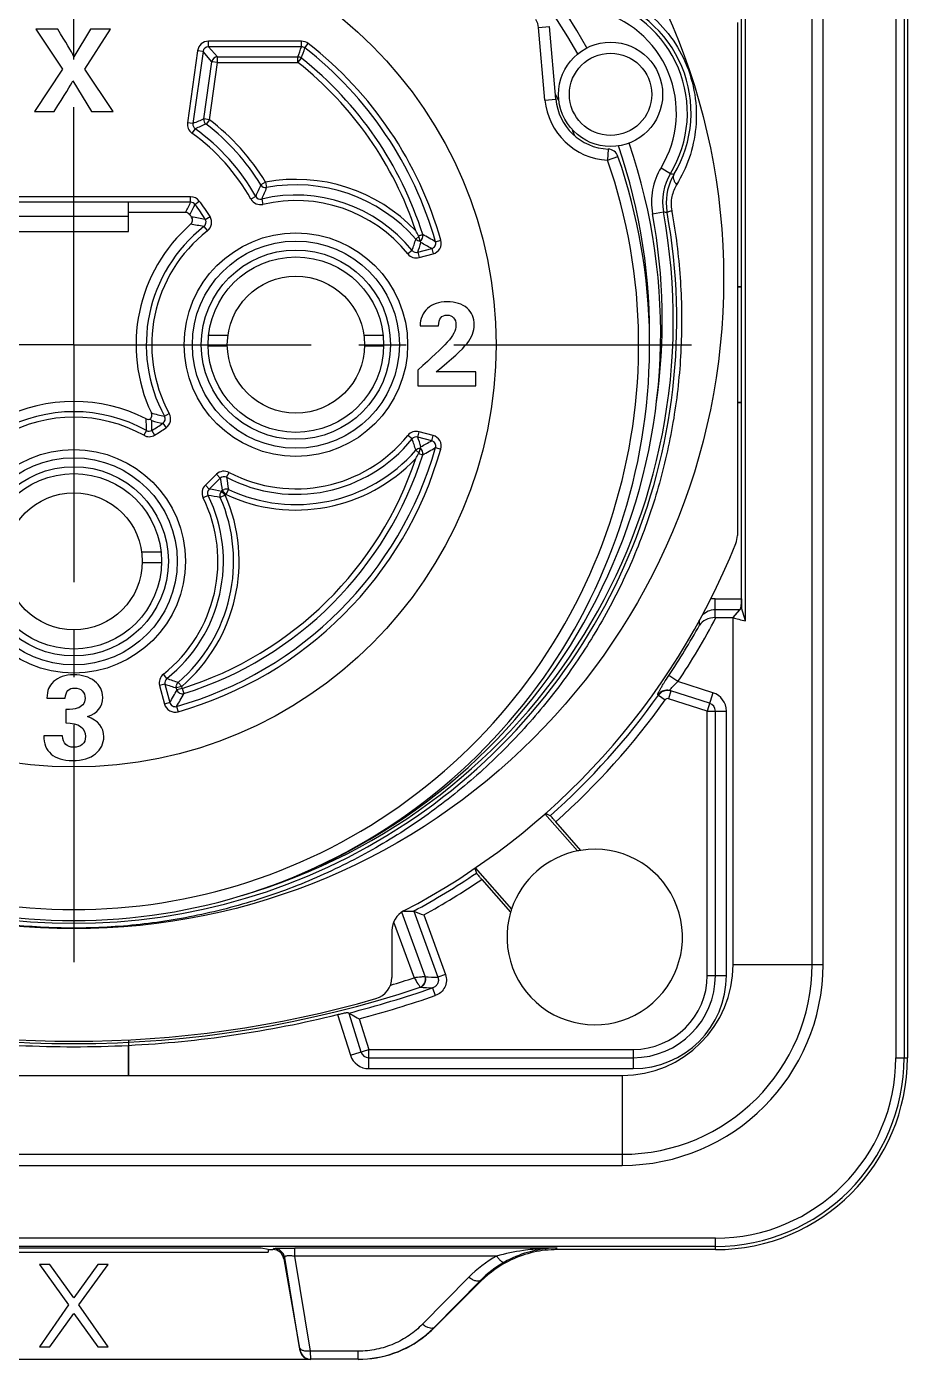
# Model space of a CAD drawing. Header units: millimetres. Extents: x 0 to 420, y 0 to 297.
# Drawn here: x 348.28 to 380.4, y 162.6 to 211.2 of the extents above; entities that cross this region are included whole.
import ezdxf

# ---------------------------------------------------------------- set-up
doc = ezdxf.new("R2010")
doc.units = ezdxf.units.MM
doc.header["$LTSCALE"] = 23.1
doc.linetypes.add('CENTER', pattern=[0.6, 0.375, -0.075, 0.075, -0.075])
doc.layers.get('0').update_dxf_attribs({"linetype": 'CONTINUOUS'})
for name, color, linetype in [('AUSFORMSCHRAEGEN', 7, 'CONTINUOUS'), ('BEZUGSACHSEN', 7, 'CONTINUOUS'), ('FASEN', 7, 'CONTINUOUS'), ('RUNDUNGEN', 7, 'CONTINUOUS')]:
    doc.layers.add(name, color=color, linetype=linetype)

msp = doc.modelspace()

# ---------------------------------------------------------------- linework, layer by layer
at = {"color": 9, "linetype": 'CONTINUOUS'}
for p, q in [((376.9232, 177), (376.9232, 227)), ((374.046, 177), (377.326, 177)), ((370, 172.954), (370, 169.674)), ((330, 170.0768), (370, 170.0768))]:
    msp.add_line(p, q, dxfattribs=at)
at = {"color": 7, "linetype": 'CONTINUOUS'}
for p, q in [((377.326, 177), (377.326, 227)), ((374.4968, 189.5262), (374.4968, 214.4738)), ((374.356, 190), (374.356, 214)), ((348.6212, 211.1), (349.5843, 209.6522)), ((349.413, 211.1), (348.6212, 211.1)), ((350.6121, 211.1), (350.0042, 210.093)), ((350.4053, 209.6522), (351.3391, 211.1)), ((351.3391, 211.1), (350.6121, 211.1)), ((349.5843, 209.6522), (348.5627, 208.1)), ((351.4373, 208.1), (350.4053, 209.6522)), ((349.9666, 209.2177), (350.6414, 208.1)), ((348.5627, 208.1), (349.2855, 208.1)), ((350.6414, 208.1), (351.4373, 208.1)), ((352, 203.7285), (352, 204.7939)), ((348, 204.2886), (352, 204.2886)), ((348, 203.7285), (352, 203.7285)), ((362.6275, 200.2811), (363.2981, 200.2811)), ((362.5419, 198.6724), (362.5419, 198.1)), ((364.6581, 198.6097), (363.2166, 198.6097)), ((364.6581, 198.1), (364.6581, 198.6097)), ((362.5419, 198.1), (364.6581, 198.1)), ((374.046, 189.6473), (374.356, 190)), ((374.046, 177), (374.046, 189.6473)), ((374.4968, 189.5262), (374.356, 190)), ((349.0233, 186.704), (349.6835, 186.704)), ((349.7044, 186.2967), (349.7044, 185.8141)), ((349.5895, 185.3419), (348.9042, 185.3419)), ((352, 174.05), (352, 172.954)), ((330, 172.954), (370, 172.954)), ((330, 169.674), (370, 169.674)), ((373.4, 166.6), (367.6247, 166.6)), ((349.125, 166.06), (348.75, 166.06)), ((348.75, 166.06), (349.8125, 164.5919)), ((350, 164.8472), (349.125, 166.06)), ((350.875, 166.06), (350, 164.8472)), ((350.1875, 164.5919), (351.25, 166.06)), ((351.25, 166.06), (350.875, 166.06)), ((363.1488, 163.7488), (364.8512, 165.4512)), ((349.8125, 164.5919), (348.75, 163.06)), ((349.125, 163.06), (350, 164.2728)), ((350, 164.2728), (350.875, 163.06)), ((351.25, 163.06), (350.1875, 164.5919)), ((348.75, 163.06), (349.125, 163.06)), ((350.875, 163.06), (351.25, 163.06))]:
    msp.add_line(p, q, dxfattribs=at)
for centre, radius in [((350, 202), 23.7), ((350, 199.6), 15.4)]:
    msp.add_circle(centre, radius, dxfattribs=at)
for centre, radius, start, end in [((370, 177), 7.326, 270, 360), ((370, 177), 4.046, 270, 360), ((350, 214), 40, 267.13402, 272.86598), ((367.6262, 162.6781), 3.9231, 115.32297, 135.02094), ((367.6216, 162.683), 3.9167, 102.56689, 115.29234), ((367.626, 162.6548), 3.9452, 90.01848, 102.5393), ((360.3779, 166.5147), 3.9147, 269.96197, 308.60908), ((360.373, 166.5255), 3.9262, 308.56771, 314.99183)]:
    msp.add_arc(centre, radius, start, end, dxfattribs=at)
at = {"color": 9, "linetype": 'CONTINUOUS'}
msp.add_arc((370, 177), 6.9232, 270, 360, dxfattribs=at)
at = {"color": 7, "linetype": 'CONTINUOUS'}
msp.add_ellipse((377.6804, 189.9812), major_axis=(4.098, 0), ratio=0.176327, start_param=-2.6613421, end_param=-2.4604735, dxfattribs=at)
for points in [[(350.0042, 210.093), (349.906, 210.3019), (349.7096, 210.6362), (349.413, 211.1)], [(349.2855, 208.1), (349.6678, 208.7038), (349.8955, 209.0756), (349.9666, 209.2177)], [(362.9028, 200.9229), (362.7278, 200.7636), (362.6359, 200.5485), (362.6275, 200.2811)], [(363.6115, 201.1627), (363.3127, 201.1627), (363.0767, 201.0812), (362.9028, 200.9229)], [(364.3463, 200.9323), (364.1735, 201.0854), (363.929, 201.1627), (363.6115, 201.1627)], [(364.608, 200.3208), (364.608, 200.5756), (364.5203, 200.7783), (364.3463, 200.9323)], [(363.2981, 200.2811), (363.3086, 200.4189), (363.3378, 200.5192), (363.3843, 200.5836)], [(363.3843, 200.5836), (363.4297, 200.6467), (363.5112, 200.6801), (363.624, 200.6801)], [(363.9395, 200.3166), (363.9395, 200.1244), (363.8329, 199.9155), (363.6225, 199.6893)], [(363.624, 200.6801), (363.7159, 200.6801), (363.7912, 200.6467), (363.8497, 200.5798)], [(363.8497, 200.5798), (363.9081, 200.513), (363.9395, 200.4252), (363.9395, 200.3166)], [(364.342, 199.6444), (364.5182, 199.8674), (364.608, 200.093), (364.608, 200.3208)], [(363.6225, 199.6893), (363.4109, 199.4621), (363.0516, 199.1237), (362.5419, 198.6724)], [(363.2166, 198.6097), (363.7891, 199.0756), (364.1651, 199.4203), (364.342, 199.6444)], [(349.2636, 187.312), (349.1779, 187.2305), (349.1173, 187.1448), (349.083, 187.0575)], [(349.5794, 187.497), (349.4537, 187.454), (349.3471, 187.3914), (349.2636, 187.312)], [(349.9948, 187.5627), (349.8423, 187.5627), (349.7044, 187.5397), (349.5794, 187.497)], [(350.7589, 187.3322), (350.563, 187.4854), (350.3081, 187.5627), (349.9948, 187.5627)], [(351.0561, 186.7375), (351.0561, 186.9798), (350.9558, 187.1783), (350.7589, 187.3322)], [(349.083, 187.0575), (349.0484, 186.9694), (349.0275, 186.8503), (349.0233, 186.704)], [(349.6835, 186.704), (349.7002, 186.8336), (349.7357, 186.9276), (349.788, 186.9882)], [(349.788, 186.9882), (349.8402, 187.0487), (349.9217, 187.0801), (350.0345, 187.0801)], [(350.0345, 187.0801), (350.1515, 187.0801), (350.2434, 187.0446), (350.3097, 186.9772)], [(350.3097, 186.9772), (350.3771, 186.9088), (350.4105, 186.8148), (350.4105, 186.6957)], [(350.4105, 186.6957), (350.4105, 186.6058), (350.3834, 186.5306), (350.329, 186.468)], [(350.5003, 186.0397), (350.8701, 186.1588), (351.0561, 186.3907), (351.0561, 186.7375)], [(350.1267, 186.3396), (350.047, 186.3155), (349.9049, 186.3008), (349.7044, 186.2967)], [(350.329, 186.468), (350.2747, 186.4053), (350.2058, 186.3635), (350.1267, 186.3396)], [(349.7044, 185.8141), (350.1849, 185.7974), (350.4272, 185.6302), (350.4272, 185.3127)], [(351.0958, 185.3001), (351.0958, 185.6428), (350.8973, 185.8893), (350.5003, 186.0397)], [(348.9042, 185.3419), (348.9042, 185.0536), (348.9941, 184.8322), (349.1717, 184.6734)], [(349.9864, 184.9199), (349.7483, 184.9199), (349.6146, 185.0599), (349.5895, 185.3419)], [(350.4272, 185.3127), (350.4272, 185.1873), (350.3875, 185.0912), (350.3102, 185.0223)], [(350.797, 184.6859), (350.9955, 184.8531), (351.0958, 185.0578), (351.0958, 185.3001)], [(349.1717, 184.6734), (349.3492, 184.5146), (349.6104, 184.4352), (349.9572, 184.4352)], [(349.9572, 184.4352), (350.3186, 184.4352), (350.5985, 184.5188), (350.797, 184.6859)], [(350.3102, 185.0223), (350.2329, 184.9533), (350.1243, 184.9199), (349.9864, 184.9199)]]:
    msp.add_open_spline(points, degree=3, dxfattribs=at)
at = {"layer": 'AUSFORMSCHRAEGEN', "color": 7, "linetype": 'CONTINUOUS'}
for p, q in [((380.4, 230.4), (380.4, 173.6)), ((352, 172.954), (352, 174.05)), ((342.9125, 166.5125), (357.0875, 166.5125)), ((356.8308, 166.6512), (343.1692, 166.6512)), ((357.0875, 166.6), (356.8308, 166.6512)), ((357.0875, 166.6), (357.0875, 166.5125))]:
    msp.add_line(p, q, dxfattribs=at)
for centre, radius, start, end in [((369, 178), 3.2, 163.62723, 99.0444), ((369, 178), 3.2, 101.23731, 161.43432), ((373.4, 173.6), 7, 270, 360)]:
    msp.add_arc(centre, radius, start, end, dxfattribs=at)
at = {"layer": 'BEZUGSACHSEN', "color": 7, "linetype": 'CENTER'}
for q in [(350, 223.6), (326, 199.6), (350, 175.6), (374, 199.6)]:
    msp.add_line((350, 199.6), q, dxfattribs=at)
at = {"layer": 'BEZUGSACHSEN', "color": 7, "linetype": 'CONTINUOUS'}
for p, q in [((374.356, 201.7048), (374.2, 201.7048)), ((374.2, 197.4952), (374.356, 197.4952)), ((352, 172.954), (370, 172.954))]:
    msp.add_line(p, q, dxfattribs=at)
msp.add_arc((370, 177), 4.046, 270, 360, dxfattribs=at)
at = {"layer": 'FASEN', "color": 7, "linetype": 'CONTINUOUS'}
for centre in [(358.1, 199.6), (350, 191.7)]:
    msp.add_circle(centre, 3.45, dxfattribs=at)
at = {"layer": 'RUNDUNGEN', "color": 9, "linetype": 'CONTINUOUS'}
for p, q in [((379.9795, 230.4), (379.9795, 173.6)), ((380.2795, 230.4), (380.2795, 173.6)), ((366.9541, 211.1618), (367.3526, 211.1967)), ((367.1851, 208.5208), (366.9541, 211.1618)), ((354.9113, 210.4639), (354.9113, 210.6639)), ((358.3057, 210.6639), (354.9113, 210.6639)), ((355.2356, 210.0912), (354.9113, 210.4639)), ((358.3057, 210.4639), (358.3057, 210.6639)), ((358.4286, 210.4217), (358.5515, 210.5795)), ((354.5152, 210.3192), (354.148, 207.6902)), ((354.7133, 210.2916), (354.5152, 210.3192)), ((355.0375, 209.9189), (354.7133, 210.2916)), ((355.2356, 209.8912), (355.2356, 210.0912)), ((358.1767, 209.8912), (358.1767, 210.0912)), ((358.1767, 209.8912), (358.3011, 210.0478)), ((354.9439, 207.8031), (355.2356, 209.8912)), ((355.2356, 209.8912), (355.0375, 209.9189)), ((355.2356, 209.8912), (358.1767, 209.8912)), ((367.1851, 208.5208), (367.5836, 208.5557)), ((354.346, 207.6625), (354.148, 207.6902)), ((354.9439, 207.8031), (354.7458, 207.8308)), ((354.9439, 207.8031), (354.823, 207.6438)), ((354.4277, 207.4723), (354.3113, 207.3096)), ((369.4867, 206.732), (369.4688, 206.3324)), ((369.4688, 206.3324), (369.8469, 206.4631)), ((371.4179, 206.053), (371.7598, 205.8453)), ((371.8891, 205.8068), (371.8831, 205.7968)), ((371.8863, 205.8077), (371.8891, 205.8068)), ((356.9946, 205.5265), (356.8236, 205.4229)), ((356.9946, 205.5265), (357.0313, 205.3299)), ((354.2619, 204.9939), (345.7381, 204.9939)), ((354.2619, 204.7939), (354.2619, 204.9939)), ((354.4199, 204.7165), (354.5779, 204.8391)), ((356.6338, 205.0088), (356.4593, 204.9109)), ((356.8539, 204.9119), (356.8995, 204.7172)), ((354.7967, 204.1658), (354.9682, 204.2687)), ((371.1086, 204.3739), (371.5021, 204.4461)), ((371.8061, 204.4843), (371.8122, 204.4508)), ((371.8061, 204.4843), (371.811, 204.4506)), ((354.7481, 203.9051), (354.871, 203.7473)), ((362.5863, 203.5472), (362.4761, 203.4502)), ((363.1937, 203.3518), (363.3861, 203.4065)), ((362.3389, 203.0353), (362.1835, 202.9093)), ((362.546, 202.968), (362.5978, 202.7748)), ((362.5978, 202.7748), (363.1049, 202.9107)), ((363.0531, 203.1039), (363.1049, 202.9107)), ((354.9194, 199.9518), (355.6249, 199.9518)), ((360.5751, 199.9518), (361.2806, 199.9518)), ((354.9003, 199.5567), (355.6004, 199.5567)), ((360.5996, 199.5567), (361.2997, 199.5567)), ((353.3076, 196.9919), (353.4833, 197.0875)), ((352.6486, 196.4701), (352.5515, 196.2953)), ((352.8475, 196.4728), (352.9493, 196.3007)), ((353.2481, 196.7335), (353.3642, 196.5706)), ((362.546, 196.232), (362.5978, 196.4252)), ((363.1049, 196.2893), (362.5978, 196.4252)), ((362.3389, 196.1647), (362.1835, 196.2907)), ((363.0531, 196.0961), (363.1049, 196.2893)), ((363.1937, 195.8482), (363.3861, 195.7935)), ((362.5861, 195.652), (362.4761, 195.7498)), ((362.5767, 195.6289), (362.7249, 195.5821)), ((355.5752, 194.7633), (355.6677, 194.9405)), ((355.2033, 194.8723), (354.7986, 194.4776)), ((354.9383, 194.3344), (354.7986, 194.4776)), ((355.343, 194.7291), (355.2033, 194.8723)), ((354.8983, 194.1032), (354.7188, 194.0151)), ((355.5268, 194.1085), (355.3434, 194.0286)), ((355.5268, 194.1085), (355.3871, 194.2516)), ((355.5541, 194.1352), (355.4145, 194.2783)), ((355.5268, 194.1085), (355.5541, 194.1352)), ((355.5541, 194.1352), (355.6386, 194.3164)), ((352.4751, 192.0518), (353.1806, 192.0518)), ((352.4996, 191.6567), (353.1997, 191.6567)), ((373.3895, 190.3356), (374.356, 190.3356)), ((373.3895, 189.9417), (373.3895, 190.3356)), ((373.3895, 189.9417), (374.3048, 189.9417)), ((353.3927, 187.427), (353.2683, 187.5836)), ((353.3239, 187.2186), (353.1307, 187.1669)), ((353.1307, 187.1669), (353.3107, 186.4951)), ((353.9389, 187.1359), (353.7457, 187.0842)), ((353.9389, 187.1359), (353.8082, 187.2873)), ((353.9577, 187.0659), (353.9389, 187.1359)), ((372.0319, 187.3121), (371.7003, 187.5331)), ((373.3105, 186.9089), (372.0319, 187.3121)), ((353.9577, 187.0659), (353.7645, 187.0141)), ((353.9577, 187.0659), (354.0179, 186.8751)), ((371.3277, 186.8239), (371.3023, 186.8321)), ((371.3277, 186.8239), (371.5712, 186.6507)), ((371.7735, 186.9742), (371.6832, 186.688)), ((373.1, 186.2413), (371.6832, 186.688)), ((373.3105, 186.9089), (373.1, 186.2413)), ((353.5039, 186.5469), (353.3107, 186.4951)), ((353.7518, 186.4063), (353.8065, 186.2139)), ((373.1, 186.2413), (373.8, 186.2413)), ((373.1, 176.6), (373.1, 186.2413)), ((373.8, 176.6), (373.8, 186.2413)), ((361.9525, 178.9223), (362.8149, 176.5527)), ((362.3993, 178.9431), (363.2772, 176.531)), ((361.6657, 178.5584), (362.4103, 176.5126)), ((362.7639, 178.8051), (363.5548, 176.632)), ((363.5548, 176.632), (363.2772, 176.531)), ((373.1, 176.6), (373.8, 176.6)), ((363.0855, 176.1476), (363.1833, 175.8647)), ((359.6228, 175.1747), (360.0911, 173.6895)), ((360.407, 175.0155), (360.7587, 173.9)), ((360.0911, 173.6895), (360.7587, 173.9)), ((360.7587, 173.9), (370.4, 173.9)), ((360.7587, 173.2), (360.7587, 173.9)), ((370.4, 173.9), (370.4, 173.2)), ((379.9795, 173.6), (380.4, 173.6)), ((360.7587, 173.2), (370.4, 173.2)), ((373.4, 167.0205), (326.6, 167.0205)), ((373.4, 166.7205), (326.6, 166.7205)), ((373.4, 166.6), (373.4, 167.0205)), ((357.2993, 166.6415), (357.2644, 166.6)), ((357.6931, 166.3111), (357.6583, 166.2695)), ((358.2367, 163.033), (357.6931, 166.3111)), ((367.6247, 166.6582), (358.0558, 166.6582)), ((358.0558, 166.3646), (358.0558, 166.6582)), ((365.4163, 166.3646), (358.0558, 166.3646)), ((358.6305, 162.8982), (358.0558, 166.3646)), ((364.404, 165.5921), (362.7142, 163.8771)), ((364.8282, 165.4742), (363.1384, 163.7593)), ((364.8512, 165.4512), (364.8282, 165.4742)), ((363.1384, 163.7593), (363.1065, 163.7274)), ((358.247, 162.9305), (358.2509, 162.9351)), ((360.3753, 162.8982), (358.6305, 162.8982)), ((360.3753, 162.6046), (360.3753, 162.8982)), ((360.3753, 162.6046), (358.6448, 162.6046))]:
    msp.add_line(p, q, dxfattribs=at)
at = {"layer": 'RUNDUNGEN', "color": 7, "linetype": 'CONTINUOUS'}
for p, q in [((367.5836, 208.5557), (367.3526, 211.1967)), ((374.2, 211.3531), (374.2, 192.6469)), ((358.3057, 210.4639), (354.9113, 210.4639)), ((354.7133, 210.2916), (354.346, 207.6625)), ((355.2356, 210.0912), (358.1767, 210.0912)), ((354.7458, 207.8308), (355.0375, 209.9189)), ((354.2619, 204.7939), (345.7381, 204.7939)), ((354.0743, 204.4195), (352, 204.4195)), ((362.6305, 203.3824), (362.5863, 203.5472)), ((362.546, 202.968), (363.0531, 203.1039)), ((374.2, 201.7048), (374.356, 201.7048)), ((374.356, 197.4952), (374.2, 197.4952)), ((363.0531, 196.0961), (362.546, 196.232)), ((362.6305, 195.8176), (362.5861, 195.652)), ((355.343, 194.7291), (354.9383, 194.3344)), ((355.3871, 194.2516), (355.4145, 194.2783)), ((374.356, 190.3356), (374.356, 190)), ((373.4212, 189.6473), (374.046, 189.6473)), ((374.046, 189.6473), (374.3048, 189.9417)), ((353.3239, 187.2186), (353.5039, 186.5469)), ((353.7645, 187.0141), (353.7457, 187.0842)), ((373.1902, 186.5275), (371.7735, 186.9742)), ((373.4, 176.6), (373.4, 186.2413)), ((368.3764, 181.1387), (367.1829, 182.4954)), ((367.3746, 182.4217), (367.2001, 182.5102)), ((368.497, 181.1602), (367.5791, 182.2037)), ((364.6243, 180.5113), (364.6852, 180.3314)), ((364.6426, 180.524), (365.9665, 179.0189)), ((364.8762, 180.0998), (365.9298, 178.902)), ((361.6, 178.2412), (361.6, 176.5252)), ((360.0259, 175.2263), (360.4725, 173.8098)), ((360.0271, 175.2251), (360.1493, 175.1574)), ((360.1493, 175.1574), (360.3365, 175.0542)), ((360.3365, 175.0542), (360.407, 175.0155)), ((352, 174.2563), (352, 174.05)), ((360.7587, 173.6), (370.4, 173.6)), ((357.0875, 166.6), (357.2644, 166.6)), ((357.6583, 166.2695), (358.247, 162.9305)), ((367.6247, 166.6), (367.5723, 166.6524)), ((358.6409, 162.6), (341.3591, 162.6))]:
    msp.add_line(p, q, dxfattribs=at)
msp.add_lwpolyline([(360.0271, 175.2251), (360.0391, 175.2181), (360.064, 175.2047)], dxfattribs=at)
for centre, radius in [((369.5763, 208.7284), 1.9), ((358.1, 199.6), 3.2), ((358.1, 199.6), 2.5), ((350, 191.7), 3.2), ((350, 191.7), 2.5)]:
    msp.add_circle(centre, radius, dxfattribs=at)
at = {"layer": 'RUNDUNGEN', "color": 9, "linetype": 'CONTINUOUS'}
for centre, radius in [((369.5763, 208.7284), 1.5), ((358.1, 199.6), 4.0749), ((358.1, 199.6), 3.776), ((350, 191.7), 4.0749), ((350, 191.7), 3.776)]:
    msp.add_circle(centre, radius, dxfattribs=at)
at = {"layer": 'RUNDUNGEN', "color": 7, "linetype": 'CONTINUOUS'}
for centre, radius, start, end in [((350, 200.0388), 21.4, 29.02194, 150.97271), ((368.1263, 208.0522), 4.2512, 328.72645, 76.51102), ((358.1767, 209.8913), 0.2, 51.53136, 90.0005), ((350, 199.6), 13.3441, 17.52363, 51.53186), ((350, 199.6), 13.7168, 15.8736, 52.08641), ((369.576, 208.73), 2, 185, 267.44036), ((350, 201.2877), 7.9788, 31.21627, 52.80855), ((350, 201.2877), 7.6061, 29.2889, 54.39991), ((350, 200.0388), 21.4, 294.79217, 18.84939), ((369.4688, 206.3324), 0.4, 19.07559, 87.44036), ((350, 199.6), 21, 160.92441, 19.07559), ((373.5988, 204.7814), 1.9936, 153.38199, 189.28347), ((373.6039, 204.7792), 1.9991, 149.86842, 153.39006), ((373.5993, 204.7818), 1.9938, 149.39754, 149.86723), ((358.1, 199.6), 5.8288, 41.34263, 100.56512), ((350, 201.2877), 5.5939, 30.96372, 37.80268), ((358.1, 199.6), 5.4561, 39.02199, 103.2025), ((354.0744, 204.2196), 0.2, 35.73249, 90.00511), ((350, 201.2877), 5.2195, 34.6246, 35.7376), ((354.1305, 204.1398), 0.2, 311.16478, 34.62527), ((349.9999, 200.5), 21.8612, 286.29991, 10.39918), ((373.5837, 204.7787), 1.9783, 189.27735, 190.29333), ((358.1, 199.6), 5.8305, 131.16543, 205.29464), ((358.1, 199.6), 5.4561, 127.90392, 208.55616), ((355.2269, 199.404), 8.4489, 29.56141, 30.97215), ((350, 191.7), 5.8305, 63.06809, 116.93191), ((350, 191.7), 5.4561, 60.95881, 119.04119), ((352.7314, 197.0764), 0.2, 243.06792, 288.053), ((352.6478, 197.0233), 0.1999, 316.73995, 25.30456), ((350, 201.2877), 5.5939, 300.59944, 305.49635), ((350, 199.6), 13.7168, 285.8736, 344.1264), ((358.1, 199.6), 5.4561, 242.4348, 320.97801), ((350, 199.6), 13.3441, 287.52363, 342.47637), ((358.1, 199.6), 5.8288, 245.02092, 318.65737), ((355.2317, 199.793), 8.4433, 329.02851, 330.44982), ((350, 191.7), 5.4561, 308.44917, 26.13288), ((350, 191.7), 5.8288, 310.79497, 23.54676), ((373.4, 192.6469), 0.8, 338.21321, 360), ((350, 202), 26, 297.5606, 338.21321), ((373.4211, 192.5217), 2.8744, 269.46668, 270.00085), ((373.1, 186.2413), 0.3, 0, 72.5), ((369, 178), 3.2, 99.04436, 101.2561), ((362.4, 178.2412), 0.8, 117.5606, 180), ((391.1075, 254.2613), 80.6039, 249.135194, 249.412312), ((369, 178), 3.2, 161.41553, 163.62727), ((360.8, 176.5252), 0.8, 286.07665, 360), ((370.4, 176.6), 3, 270, 360), ((350, 214), 39.8, 253.92335, 286.07665), ((350, 214), 40, 272.86598, 283.92015), ((360.7587, 173.9), 0.3, 197.5, 270), ((367.6682, 162.6518), 4.0071, 106.17914, 119.29657), ((367.6619, 162.6691), 3.9887, 100.83573, 106.16153), ((367.669, 162.6343), 4.0242, 99.59062, 100.84232), ((360.3756, 166.4868), 3.8822, 269.99571, 309.41471), ((360.3757, 166.489), 3.8838, 309.39348, 311.28005), ((360.38, 166.4841), 3.8773, 311.28018, 313.26888), ((360.3859, 166.4777), 3.8686, 313.26898, 314.68886)]:
    msp.add_arc(centre, radius, start, end, dxfattribs=at)
at = {"layer": 'RUNDUNGEN', "color": 9, "linetype": 'CONTINUOUS'}
for centre, radius, start, end in [((350, 200.0388), 21, 28.94438, 151.05025), ((368.1432, 208.0579), 4.3702, 328.99662, 76.26863), ((366.3564, 211.1095), 0.6, 5, 35.11596), ((368.1263, 208.0522), 3.8512, 328.72645, 76.51102), ((354.9113, 210.2639), 0.4, 90.00243, 172.04611), ((354.9113, 210.2639), 0.2, 89.99763, 172.05106), ((281.2329, 236.9357), 81.4921, 340.766901, 341.044173), ((358.3057, 210.264), 0.3999, 52.0836, 90.00281), ((358.3057, 210.264), 0.1999, 52.08195, 90.00446), ((350, 199.6), 13.9168, 15.8736, 52.08641), ((355.2356, 209.8912), 0.2, 90.00441, 172.04429), ((278.0206, 237.6318), 84.8872, 341.037549, 341.304162), ((350, 199.6), 13.1441, 18.41417, 51.53186), ((369.576, 208.73), 2.4, 185, 267.43999), ((350, 199.6), 19.8, 26.68623, 27.4427), ((354.5441, 207.6349), 0.4, 172.04831, 234.40043), ((354.5441, 207.6349), 0.2, 172.04538, 234.40323), ((366.7326, 178.7865), 31.4206, 112.42636, 113.21729), ((366.4644, 180.2733), 29.7434, 113.04127, 113.87138), ((354.9439, 207.8031), 0.2, 172.04425, 232.81301), ((350, 201.2877), 8.1788, 31.21627, 52.80855), ((350, 201.2877), 7.4061, 29.2889, 54.39989), ((350, 199.6), 19.8, 22.64607, 23.31472), ((350, 200.0388), 21, 358.48969, 18.92696), ((350, 199.6), 20.6, 160.92486, 19.07565), ((373.4692, 204.8071), 2.4, 148.72643, 190.3992), ((358.1, 199.6), 6.0288, 43.52743, 100.56512), ((373.4692, 204.8071), 2, 148.72634, 190.39929), ((377.7263, 225.6562), 20.6899, 253.2391, 253.60463), ((436.1213, 168.8288), 87.3341, 155.22773, 155.526611), ((356.9946, 205.5265), 0.2, 211.20957, 280.57183), ((411.8558, 181.8173), 59.6538, 156.786891, 157.223091), ((333.5718, 214.9231), 23.0365, 332.87361, 333.9151), ((331.5155, 215.5206), 25.3247, 333.7918, 334.7466), ((354.2619, 204.5939), 0.4, 37.80255, 90.00013), ((354.2619, 204.5939), 0.2, 37.80017, 90.00251), ((350, 201.2877), 5.7939, 30.96372, 37.80268), ((356.8082, 205.1066), 0.4, 209.28853, 283.20287), ((356.8082, 205.1066), 0.2, 209.28442, 283.20698), ((358.1, 199.6), 5.2561, 39.02199, 103.2025), ((350, 200.4935), 21.9916, 169.6956, 10.29894), ((353.0627, 195.723), 8.619, 78.3937, 81.77946), ((354.6253, 204.0629), 0.2, 307.90144, 30.9662), ((354.6252, 204.0629), 0.4, 307.90617, 30.96108), ((349.9999, 200.5), 21.4612, 351.76812, 10.39918), ((380.3323, 261.3311), 57.5663, 261.176462, 261.312621), ((358.1, 199.6), 5.2561, 127.90395, 208.55616), ((353.1378, 196.0537), 8.0148, 78.40938, 81.93558), ((343.0023, 209.6589), 20.4396, 341.09146, 342.31671), ((362.6262, 203.5824), 0.2, 221.34561, 271.20967), ((341.8187, 209.6942), 21.7914, 342.02116, 343.00438), ((362.5341, 203.5577), 0.2, 298.79464, 17.51635), ((344.7134, 170.7757), 37.1679, 60.43374, 61.13098), ((344.2826, 170.5811), 37.8358, 60.0119, 60.82834), ((363.0014, 203.297), 0.2, 284.99295, 15.88066), ((363.0014, 203.2971), 0.4, 284.99919, 15.87441), ((362.4942, 203.1612), 0.4, 219.02171, 285.00028), ((362.4942, 203.1612), 0.2, 219.01832, 285.00367), ((350, 191.7), 5.2561, 60.95886, 119.04115), ((341.9417, 196.4895), 10.7069, 359.89624, 2.18737), ((354.9671, 204.833), 8.0148, 254.5245, 258.05069), ((341.323, 196.4989), 11.5245, 359.87053, 1.64364), ((355.033, 205.1774), 8.6305, 255.29903, 258.06459), ((353.132, 196.8963), 0.2, 305.49394, 28.55857), ((353.132, 196.8963), 0.4, 305.49887, 28.55348), ((352.7457, 196.6449), 0.2, 240.95573, 300.60252), ((350, 201.2877), 5.7939, 300.59945, 305.49634), ((362.4942, 196.0388), 0.4, 74.99972, 140.97829), ((352.7457, 196.645), 0.4, 240.95816, 300.59972), ((358.1, 199.6), 5.2561, 242.4348, 320.97801), ((362.4942, 196.0388), 0.2, 74.99633, 140.98168), ((343.0023, 189.5411), 20.4396, 17.68329, 18.90854), ((341.8187, 189.5058), 21.7914, 16.99562, 17.97884), ((344.7133, 228.4243), 37.168, 298.86902, 299.56626), ((344.2826, 228.6189), 37.8358, 299.17166, 299.9881), ((363.0014, 195.903), 0.2, 344.11935, 75.00705), ((363.0014, 195.9029), 0.4, 344.12559, 75.0008), ((350, 199.6), 13.9168, 285.8736, 344.1264), ((350, 199.6), 13.1441, 287.52363, 341.58583), ((358.1, 199.6), 6.0288, 245.02092, 316.47257), ((362.6262, 195.6176), 0.2, 88.79031, 138.6544), ((362.5341, 195.6423), 0.2, 342.48351, 61.20579), ((355.4826, 194.586), 0.4, 62.43447, 134.28417), ((355.0779, 194.1912), 0.4, 134.28351, 206.1332), ((355.4826, 194.586), 0.2, 62.43057, 134.28807), ((375.519, 197.6995), 20.3935, 188.37496, 189.65736), ((374.4644, 197.2172), 19.0479, 187.40197, 188.75947), ((350, 191.7), 5.2561, 308.44917, 26.13288), ((350, 191.7), 6.0288, 310.79497, 23.54676), ((355.0779, 194.1913), 0.2, 134.27961, 206.13711), ((351.973, 175.2812), 19.048, 79.80821, 81.1657), ((351.4645, 174.2389), 20.3935, 78.91032, 80.19272), ((355.5267, 194.1085), 0.2, 134.27716, 203.55344), ((355.5541, 194.1351), 0.2, 65.02422, 111.19533), ((373.3899, 189.2881), 1.0475, 90.02107, 99.31089), ((350, 202), 26.479, 326.30995, 332.19222), ((342.5571, 188.6315), 30.2704, 1.39808, 1.72857), ((342.363, 189.2793), 31.0335, 0.67968, 1.22301), ((350, 202), 26.0806, 326.30995, 331.03566), ((353.5171, 187.2704), 0.4, 128.44888, 195.00029), ((353.517, 187.2704), 0.2, 128.44544, 195.00373), ((360.1576, 207.9287), 21.8084, 251.73877, 252.90201), ((360.0657, 206.5901), 20.2917, 250.80092, 252.03877), ((353.9389, 187.1359), 0.2, 130.79792, 173.59738), ((321.2983, 204.8181), 37.0275, 330.4325, 331.26035), ((320.9811, 205.3174), 37.8358, 330.0119, 330.82834), ((353.9577, 187.0659), 0.2, 195.00558, 287.51805), ((350, 202), 26.176, 311.58716, 324.56568), ((350, 202), 26.4749, 311.60502, 324.56568), ((371.6539, 186.5929), 0.3997, 97.60466, 144.6893), ((371.6281, 186.6034), 0.3973, 72.56536, 84.61667), ((373.1, 186.2413), 0.7, 0, 72.5), ((353.6971, 186.5986), 0.4, 194.99919, 285.87441), ((353.697, 186.5986), 0.2, 194.99295, 285.88066), ((350, 202), 26.176, 298.26091, 304.12619), ((350, 202), 26.4749, 298.82351, 304.18714), ((350, 214), 39.4871, 287.01944, 288.31727), ((365.3831, 226.3336), 49.8472, 267.0468, 267.57875), ((370.4, 176.6), 3.4, 270, 360), ((370.4, 176.6), 2.7, 270, 360), ((350, 214), 39.8862, 251.53329, 288.46671), ((350, 214), 40.0504, 284.49889, 289.07015), ((365.0797, 226.0768), 49.969, 267.19464, 267.71275), ((350, 214), 40.3497, 284.94662, 289.06945), ((360.7587, 173.9), 0.7, 197.5, 270), ((373.4, 173.6), 6.8795, 270, 360), ((373.4, 173.6), 6.5795, 270, 360), ((357.2992, 166.2416), 0.4, 10.00368, 89.99629), ((367.6294, 162.415), 4.5274, 119.26305, 135.4331), ((367.6457, 157.7784), 8.8791, 94.78925, 95.95093), ((367.6563, 157.6558), 9.0022, 94.20551, 94.79132), ((367.6651, 157.5281), 9.1302, 90.25372, 94.20187), ((367.6675, 162.6445), 4.0139, 90.61091, 99.59351), ((367.6333, 162.7162), 3.9338, 119.31244, 135.48549), ((358.6448, 163.0046), 0.4, 190.00291, 269.99709)]:
    msp.add_arc(centre, radius, start, end, dxfattribs=at)
at = {"layer": 'RUNDUNGEN', "color": 7, "linetype": 'CONTINUOUS'}
for centre, major_axis, ratio, start_param, end_param in [((374.294, 190.3356), (0, 0.4), 0.155, -2.9670597, -1.5707963), ((365.0362, 207.4727), (30.3044, 11.0299), 0.8682238, -1.9717706, -1.9601063), ((357.2643, 166.1999), (0.2572, 0.3065), 0.9997405, -0.6980039, 0.6980039), ((358.641, 163.0001), (0.2572, 0.3065), 0.9997405, -3.8395966, -2.4435887)]:
    msp.add_ellipse(centre, major_axis=major_axis, ratio=ratio, start_param=start_param, end_param=end_param, dxfattribs=at)
at = {"layer": 'RUNDUNGEN', "color": 9, "linetype": 'CONTINUOUS'}
for points, knots in [([(368.9554, 212.6773), (369.288, 212.5993), (369.96, 212.3657), (370.8978, 211.7884), (371.7242, 210.9638), (372.3489, 209.9201), (372.6943, 208.7386), (372.7312, 207.5342), (372.4893, 206.4114), (372.1718, 205.7382), (371.9852, 205.4339)], [0, 0, 0, 0, 0.1121286, 0.2315, 0.3584907, 0.4915259, 0.6264334, 0.7580264, 0.8828407, 1, 1, 1, 1]), ([(371.8891, 205.8068), (371.8753, 205.7834), (371.8582, 205.7256), (371.8654, 205.6668), (371.8731, 205.6369)], [0, 0, 0, 0, 0.4691891, 1, 1, 1, 1]), ([(371.8731, 205.6369), (371.8821, 205.6019), (371.9133, 205.5296), (371.9585, 205.4659), (371.9852, 205.4339)], [0, 0, 0, 0, 0.4651865, 1, 1, 1, 1]), ([(371.9852, 205.4339), (371.9037, 205.3011), (371.8122, 205.0714), (371.776, 204.7437), (371.7904, 204.5703), (371.8061, 204.4843)], [0, 0, 0, 0, 0.4745616, 0.7336809, 1, 1, 1, 1]), ([(350, 178.3262), (349.1909, 178.3262), (347.5712, 178.4151), (345.1721, 178.8128), (342.8307, 179.4706), (340.5756, 180.3801), (338.4338, 181.5305), (336.431, 182.9078), (334.591, 184.4953), (332.9359, 186.2739), (331.4852, 188.222), (330.2562, 190.3164), (329.2635, 192.5317), (328.5186, 194.8414), (328.0303, 197.2179), (327.8041, 199.6331), (327.8426, 202.058), (328.0444, 203.6627), (328.1887, 204.4565)], [0, 0, 0, 0, 0.0625805, 0.1251703, 0.1877432, 0.2503118, 0.3128687, 0.3754128, 0.4379428, 0.5004582, 0.5629588, 0.6254426, 0.6879065, 0.7503506, 0.8127778, 0.8751922, 0.9375979, 1, 1, 1, 1]), ([(371.8122, 204.4508), (371.9563, 203.6566), (372.1578, 202.051), (372.1955, 199.625), (371.9682, 197.209), (371.4788, 194.8321), (370.7328, 192.5224), (369.739, 190.3075), (368.5092, 188.2138), (367.0579, 186.2665), (365.4022, 184.4889), (363.5619, 182.9025), (361.5592, 181.5264), (359.418, 180.3773), (357.1641, 179.4689), (354.8242, 178.8121), (352.4268, 178.4149), (350.8085, 178.3262), (350, 178.3262)], [0, 0, 0, 0, 0.0624391, 0.1248915, 0.1873346, 0.2497888, 0.3122516, 0.3747256, 0.4372129, 0.4997149, 0.5622323, 0.6247603, 0.687294, 0.7498311, 0.8123715, 0.8749143, 0.9374576, 1, 1, 1, 1]), ([(371.6373, 204.4252), (371.6371, 204.4269), (371.6408, 204.4312), (371.6491, 204.4359), (371.6629, 204.4422), (371.6914, 204.4526), (371.7397, 204.4672), (371.7819, 204.4783), (371.8061, 204.4843)], [0, 0, 0, 0, 0.027567, 0.0809079, 0.1636103, 0.2758884, 0.5859799, 1, 1, 1, 1]), ([(362.576, 203.5723), (362.6114, 203.5835), (362.6615, 203.5972), (362.7108, 203.6135), (362.7249, 203.6179)], [0, 0, 0, 0, 0.715989, 1, 1, 1, 1]), ([(372.9229, 189.742), (372.9829, 189.804), (373.1286, 189.9059), (373.3031, 189.9417), (373.3895, 189.9417)], [0, 0, 0, 0, 0.4995569, 1, 1, 1, 1]), ([(371.3023, 186.8321), (371.2965, 186.834), (371.2973, 186.8519), (371.3033, 186.8699), (371.3131, 186.8956), (371.3274, 186.9259), (371.3541, 186.9783), (371.3975, 187.0554), (371.46, 187.1599), (371.5612, 187.3218), (371.6432, 187.4473), (371.7003, 187.5331)], [0, 0, 0, 0, 0.0222457, 0.0457725, 0.0784959, 0.1202243, 0.1705887, 0.2951756, 0.4469021, 0.619599, 1, 1, 1, 1]), ([(371.7471, 186.9825), (371.7449, 186.9832), (371.7401, 186.987), (371.7406, 186.9975), (371.7457, 187.01), (371.7553, 187.0262), (371.7692, 187.0457), (371.795, 187.0776), (371.8172, 187.102), (371.8331, 187.119)], [0, 0, 0, 0, 0.0420722, 0.092664, 0.1706509, 0.2806558, 0.421572, 0.5908889, 1, 1, 1, 1]), ([(371.8331, 187.119), (371.8476, 187.1345), (371.9119, 187.201), (371.9797, 187.2639), (372.0322, 187.312)], [0, 0, 0, 0, 0.2294315, 1, 1, 1, 1]), ([(371.6654, 186.9989), (371.5968, 187.0055), (371.4534, 186.9818), (371.3422, 186.8884), (371.3023, 186.8321)], [0, 0, 0, 0, 0.4996166, 1, 1, 1, 1]), ([(371.6832, 186.688), (371.6635, 186.6943), (371.6189, 186.6942), (371.5832, 186.6675), (371.5712, 186.6507)], [0, 0, 0, 0, 0.5002428, 1, 1, 1, 1]), ([(362.4098, 176.5136), (362.4579, 176.4401), (362.5221, 176.3399), (362.5954, 176.2259), (362.6219, 176.186), (362.6307, 176.1719)], [0, 0, 0, 0, 0.6476904, 0.8768989, 1, 1, 1, 1]), ([(362.8147, 176.5532), (362.7672, 176.5484), (362.6322, 176.5356), (362.4974, 176.5216), (362.4099, 176.5137)], [0, 0, 0, 0, 0.3523337, 1, 1, 1, 1]), ([(362.6307, 176.1719), (362.702, 176.1982), (362.8279, 176.3118), (362.8385, 176.481), (362.8147, 176.5532)], [0, 0, 0, 0, 0.4999987, 1, 1, 1, 1]), ([(362.6341, 176.1677), (362.6708, 176.1804), (362.7398, 176.2216), (362.8118, 176.3181), (362.8411, 176.4353), (362.8299, 176.5155), (362.8169, 176.5526)], [0, 0, 0, 0, 0.2478307, 0.497899, 0.7492069, 1, 1, 1, 1]), ([(363.2772, 176.531), (363.2913, 176.4937), (363.304, 176.4123), (363.2711, 176.294), (363.1942, 176.1992), (363.1229, 176.16), (363.0855, 176.1476)], [0, 0, 0, 0, 0.2508008, 0.5015539, 0.7513826, 1, 1, 1, 1]), ([(363.5548, 176.632), (363.5817, 176.5581), (363.606, 176.3977), (363.5447, 176.1634), (363.3975, 175.9712), (363.2572, 175.8903), (363.1828, 175.8645)], [0, 0, 0, 0, 0.2499217, 0.499839, 0.7498698, 1, 1, 1, 1]), ([(362.6307, 176.1719), (362.631, 176.1714), (362.632, 176.1699), (362.6331, 176.1684), (362.6341, 176.1677)], [0, 0, 0, 0, 0.3205935, 1, 1, 1, 1]), ([(357.2993, 166.6415), (357.3008, 166.6438), (357.3145, 166.6454), (357.3425, 166.6487), (357.4001, 166.6506), (357.4844, 166.6533), (357.5978, 166.6553), (357.7351, 166.6569), (357.8906, 166.658), (357.9996, 166.6582), (358.0558, 166.6582)], [0, 0, 0, 0, 0.0107664, 0.0471918, 0.1202016, 0.2329899, 0.3841786, 0.5684425, 0.7773163, 1, 1, 1, 1]), ([(357.6931, 166.3111), (357.6921, 166.3192), (357.6917, 166.3356), (357.7072, 166.3574), (357.7349, 166.3715), (357.7749, 166.3823), (357.8294, 166.3886), (357.9254, 166.3883), (358.002, 166.374), (358.0558, 166.3646)], [0, 0, 0, 0, 0.0609099, 0.1161706, 0.187923, 0.2882413, 0.4233206, 0.5945116, 1, 1, 1, 1]), ([(365.4163, 166.3646), (365.444, 166.3282), (365.497, 166.2646), (365.5676, 166.1971), (365.6207, 166.1614), (365.6597, 166.1427), (365.6922, 166.1392), (365.7078, 166.1466)], [0, 0, 0, 0, 0.3616092, 0.6539213, 0.7693255, 0.8638354, 1, 1, 1, 1]), ([(366.7251, 166.6097), (366.6153, 166.5982), (366.1745, 166.5438), (365.7376, 166.4546), (365.4164, 166.3646)], [0, 0, 0, 0, 0.2487625, 1, 1, 1, 1]), ([(367.6247, 166.6582), (367.6247, 166.6576), (367.6231, 166.6564), (367.6261, 166.6559), (367.632, 166.6542), (367.5946, 166.653), (367.587, 166.6527), (367.5723, 166.6524)], [0, 0, 0, 0, 0.0270604, 0.0568825, 0.0995773, 0.2930372, 1, 1, 1, 1]), ([(364.8282, 165.4742), (364.7867, 165.436), (364.6905, 165.445), (364.5985, 165.4783), (364.5103, 165.52), (364.4465, 165.5611), (364.404, 165.5921)], [0, 0, 0, 0, 0.3685579, 0.5041901, 0.6564325, 1, 1, 1, 1]), ([(362.7142, 163.8771), (362.5676, 163.7284), (362.2406, 163.4547), (361.6737, 163.1422), (361.0424, 162.9435), (360.5982, 162.8982), (360.3753, 162.8982)], [0, 0, 0, 0, 0.2409987, 0.4888581, 0.7426597, 1, 1, 1, 1]), ([(362.804, 163.8177), (362.7965, 163.8222), (362.7659, 163.8409), (362.7361, 163.8611), (362.7142, 163.8771)], [0, 0, 0, 0, 0.2428772, 1, 1, 1, 1]), ([(363.1384, 163.7593), (363.1235, 163.7456), (363.0783, 163.727), (362.9981, 163.7326), (362.9035, 163.7633), (362.8384, 163.7972), (362.804, 163.8177)], [0, 0, 0, 0, 0.1697396, 0.386189, 0.6638358, 1, 1, 1, 1]), ([(358.6305, 162.8982), (358.5836, 162.8925), (358.4938, 162.8895), (358.3721, 162.9105), (358.2788, 162.955), (358.2419, 163.0075), (358.2367, 163.033)], [0, 0, 0, 0, 0.3183656, 0.6001176, 0.8251059, 1, 1, 1, 1]), ([(358.2509, 162.9351), (358.2514, 162.9357), (358.2506, 162.9385), (358.2506, 162.9434), (358.2493, 162.9519), (358.247, 162.9687), (358.2427, 162.9962), (358.2389, 163.0197), (358.2367, 163.033)], [0, 0, 0, 0, 0.0209383, 0.0745923, 0.160255, 0.2764751, 0.5920226, 1, 1, 1, 1]), ([(358.6448, 162.6046), (358.6453, 162.6066), (358.6444, 162.6141), (358.6446, 162.6296), (358.6431, 162.6547), (358.6417, 162.6885), (358.6395, 162.7307), (358.6358, 162.8015), (358.6327, 162.8582), (358.6305, 162.8982)], [0, 0, 0, 0, 0.0210113, 0.0746817, 0.160161, 0.2760805, 0.4205469, 0.5912366, 1, 1, 1, 1])]:
    msp.add_open_spline(points, degree=3, knots=knots, dxfattribs=at)
at = {"layer": 'RUNDUNGEN', "color": 7, "linetype": 'CONTINUOUS'}
for points in [[(362.5863, 203.5472), (362.5839, 203.556), (362.5805, 203.5645), (362.576, 203.5723)], [(362.5861, 195.652), (362.5839, 195.644), (362.5808, 195.6361), (362.5767, 195.6289)], [(362.3993, 178.9431), (362.3976, 178.9437), (362.3958, 178.9441), (362.394, 178.9441)]]:
    msp.add_open_spline(points, degree=3, dxfattribs=at)
for points, knots in [([(362.6305, 203.3824), (362.6329, 203.3772), (362.642, 203.3579), (362.6513, 203.3387), (362.6584, 203.3247)], [0, 0, 0, 0, 0.2669497, 1, 1, 1, 1]), ([(352.7934, 196.8863), (352.7977, 196.8812), (352.814, 196.8621), (352.8305, 196.8431), (352.8428, 196.8294)], [0, 0, 0, 0, 0.2661481, 1, 1, 1, 1]), ([(362.6305, 195.8176), (362.6329, 195.8228), (362.642, 195.8421), (362.6513, 195.8613), (362.6584, 195.8753)], [0, 0, 0, 0, 0.2669502, 1, 1, 1, 1]), ([(373.3944, 189.6475), (373.2753, 189.6486), (373.0504, 189.6035), (372.8738, 189.4542), (372.8184, 189.3701)], [0, 0, 0, 0, 0.5418339, 1, 1, 1, 1]), ([(367.5791, 182.2037), (367.5552, 182.2309), (367.5102, 182.2813), (367.4562, 182.3404), (367.4194, 182.3791), (367.3993, 182.3998), (367.385, 182.4132), (367.3776, 182.4202), (367.3746, 182.4217)], [0, 0, 0, 0, 0.363112, 0.6776812, 0.8023691, 0.8995292, 0.9661127, 1, 1, 1, 1]), ([(364.6852, 180.3314), (364.6863, 180.3282), (364.6923, 180.32), (364.7037, 180.304), (364.7218, 180.2814), (364.7557, 180.2397), (364.8077, 180.1783), (364.8522, 180.1271), (364.8762, 180.0998)], [0, 0, 0, 0, 0.0334297, 0.099905, 0.1972322, 0.3222317, 0.6372025, 1, 1, 1, 1]), ([(359.6228, 175.1747), (359.6725, 175.187), (359.7448, 175.2042), (359.8374, 175.224), (359.8964, 175.2356), (359.9454, 175.244), (359.982, 175.2489), (360.005, 175.2502), (360.0158, 175.2492), (360.0193, 175.2474), (360.0196, 175.2463)], [0, 0, 0, 0, 0.3788712, 0.5502462, 0.7005762, 0.824332, 0.9171071, 0.9754415, 0.9915183, 1, 1, 1, 1]), ([(360.0259, 175.2263), (360.026, 175.2261), (360.0263, 175.2256), (360.0268, 175.2252), (360.0271, 175.2251)], [0, 0, 0, 0, 0.4492543, 1, 1, 1, 1])]:
    msp.add_open_spline(points, degree=3, knots=knots, dxfattribs=at)
at = {"layer": 'RUNDUNGEN', "color": 9, "linetype": 'CONTINUOUS'}
for points in [[(355.4145, 194.2783), (355.4336, 194.297), (355.457, 194.312), (355.4818, 194.3216)], [(353.7457, 187.0842), (353.7393, 187.1081), (353.7374, 187.1336), (353.7402, 187.1582)], [(371.7735, 186.9742), (371.7184, 186.9915), (371.6582, 186.9967), (371.601, 186.9891)]]:
    msp.add_open_spline(points, degree=3, dxfattribs=at)

doc.saveas('drawing.dxf')
